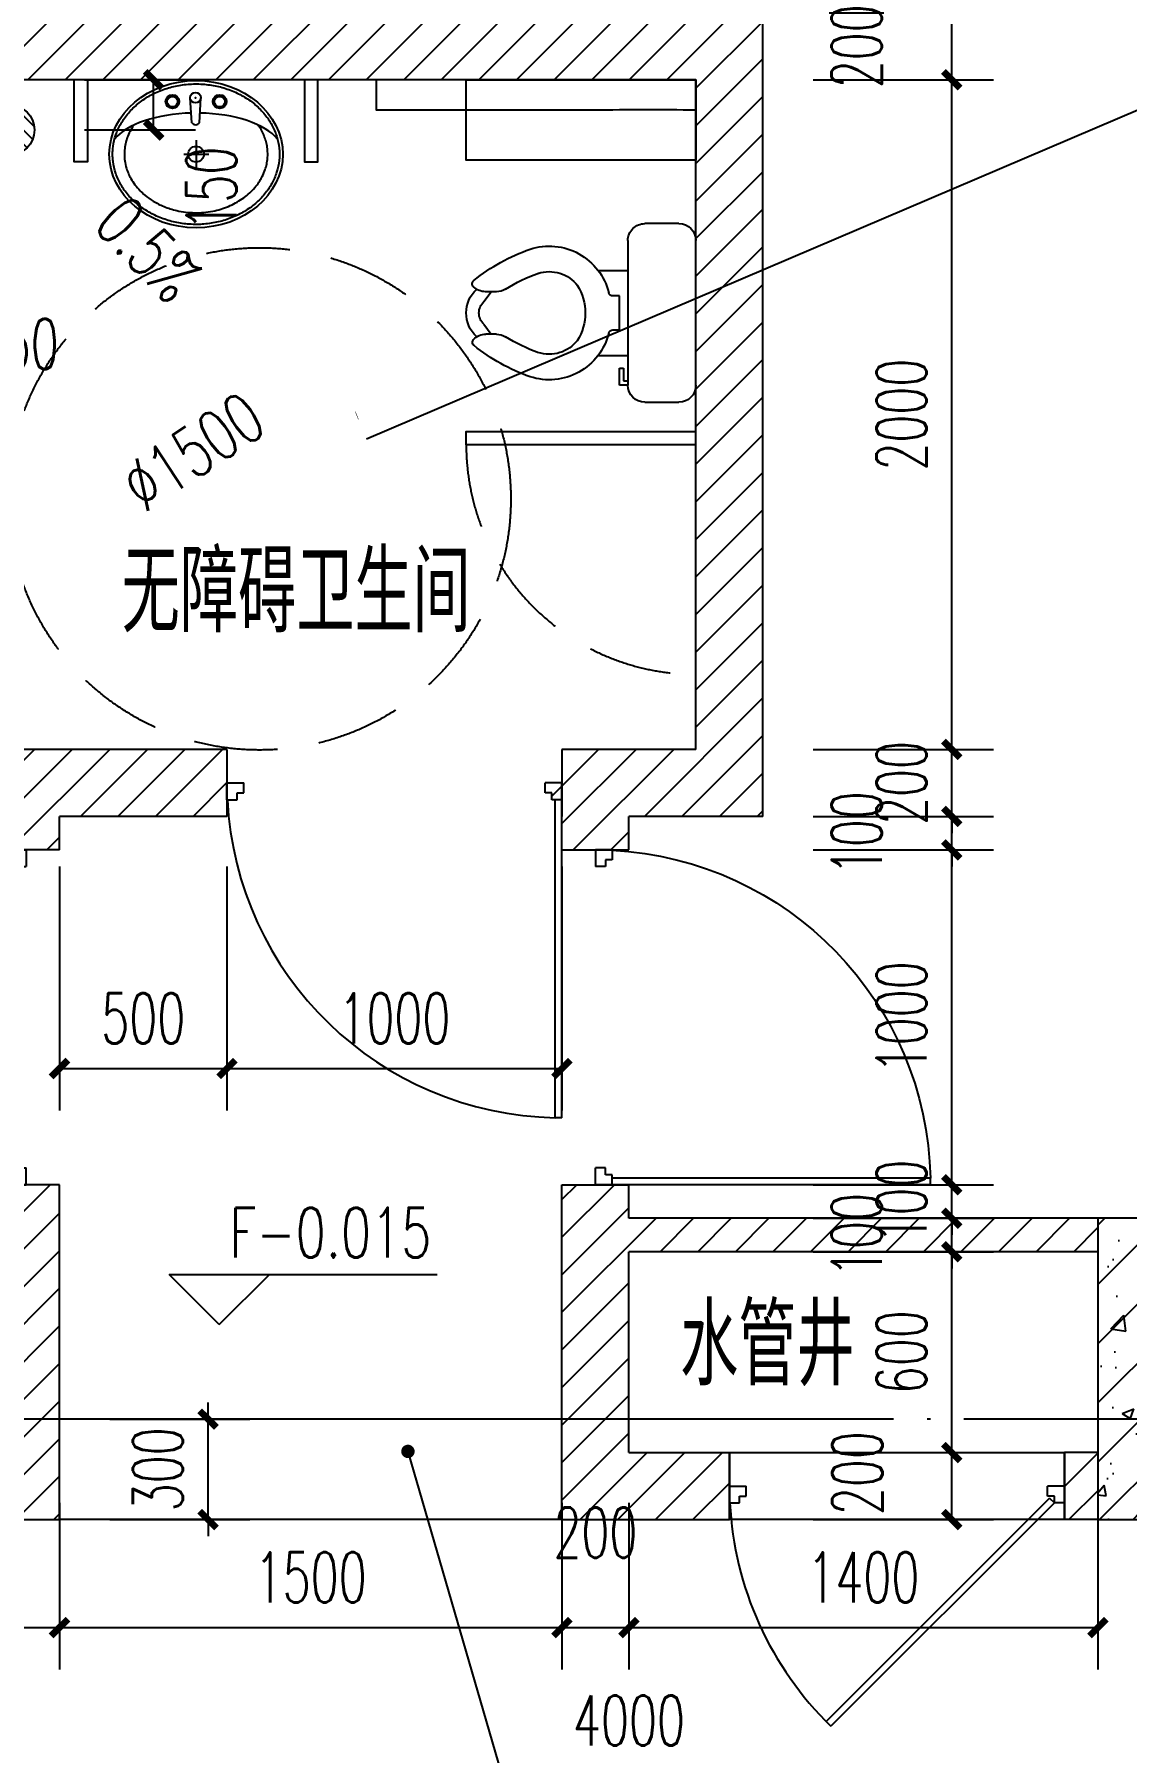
# Model space of a CAD drawing. Extents: x 307762 to 522490, y -326758 to -245675.
# Drawn here: x 387072 to 390333, y -320202 to -315070 of the extents above; entities that cross this region are included whole.
import ezdxf

# ---------------------------------------------------------------- set-up
doc = ezdxf.new("R2010")
doc.units = 0
doc.header["$LTSCALE"] = 1000
doc.header["$MEASUREMENT"] = 0
doc.linetypes.add('DOTE', pattern=[2.42, 2, -0.2, 0.02, -0.2])
doc.linetypes.add('HIDDEN', pattern=[0.375, 0.25, -0.125])
doc.layers.get('0').update_dxf_attribs({"linetype": 'CONTINUOUS'})
doc.layers.get('Defpoints').update_dxf_attribs({"color": 6, "linetype": 'CONTINUOUS'})
for name, color, linetype in [('A-Lvtry', 214, 'CONTINUOUS'), ('A-卫生间', 173, 'CONTINUOUS'), ('A-墙线', 2, 'CONTINUOUS'), ('A-洁具', 204, 'CONTINUOUS'), ('A-门', 167, 'CONTINUOUS'), ('AXIS', 3, 'CONTINUOUS'), ('COLUMN', 2, 'CONTINUOUS'), ('DIM_ELEV', 3, 'CONTINUOUS'), ('DIM_IDEN', 3, 'CONTINUOUS'), ('DIM_SYMB', 3, 'CONTINUOUS'), ('DOTE', 1, 'DOTE'), ('PUB_DIM', 3, 'CONTINUOUS'), ('PUB_HATCH', 250, 'CONTINUOUS'), ('PUB_TEXT', 7, 'CONTINUOUS')]:
    doc.layers.add(name, color=color, linetype=linetype)
doc.styles.add('_TCH_DIM', font='SIMPLEX', dxfattribs={"bigfont": 'GBCBIG'})
doc.styles.add('ATT', font='txt')
doc.styles.add('DIM_FONT', font='SIMPLEX.shx', dxfattribs={"width": 0.65})
doc.dimstyles.new('DIMN50', dxfattribs={"dimscale": 0.5, "dimtxt": 300, "dimasz": 100, "dimexe": 250, "dimexo": 300, "dimgap": 150, "dimtad": 1, "dimdec": 0, "dimzin": 0, "dimdsep": 46, "dimtxsty": 'DIM_FONT', "dimblk": 'ARCHTICK', "dimcen": 0.09, "dimclrt": 7, "dimazin": 2, "dimtfac": 1, "dimtdec": 0, "dimtix": 1, "dimtmove": 2, "dimatfit": 3, "dimfxl": 0, "dimtolj": 1, "dimtzin": 0, "dimarcsym": 0})

# ---------------------------------------------------------------- blocks, each defined once
blk = doc.blocks.new('m1000')
at = {"layer": 'A-墙线'}
for p, q in [((0, 0), (0, 200)), ((1000, 0), (1000, 200))]:
    blk.add_line(p, q, dxfattribs=at)
at = {"layer": 'A-门'}
for p, q in [((0, 1100), (0, 100)), ((0, 1100), (20, 1100)), ((20, 1100), (20, 150)), ((0, 150), (30, 150)), ((30, 150), (30, 130)), ((30, 130), (50, 130)), ((50, 130), (50, 100)), ((950, 130), (950, 100)), ((970, 130), (950, 130)), ((970, 150), (970, 130)), ((1000, 150), (970, 150)), ((1000, 150), (1000, 100)), ((0, 100), (50, 100)), ((1000, 100), (950, 100))]:
    blk.add_line(p, q, dxfattribs=at)
blk.add_arc((0, 100), 1000, 2.866, 88.854, dxfattribs=at)
blk = doc.blocks.new('15PTOI06')
at = {"color": 0, "linetype": 'ByBlock'}
for p, q in [((2, 10.5), (6, 10.5)), ((0, -8.5), (0, 8.5)), ((8, 8.5), (8, -8.5)), ((11.5, 5), (8, 5)), ((23.431562, 2.5), (24.727861, 2.5)), ((24.931034, 1.327586), (24.062054, 2.5)), ((9, 2), (9.765178, 2)), ((9, -2), (9, 2)), ((9.765178, -2), (9, -2)), ((24.931034, -1.327586), (24.062054, -2.5)), ((23.431562, -2.5), (24.690476, -2.5)), ((11.5, -5), (8, -5)), ((8.5, -8), (8, -8)), ((9, -6.5), (8.5, -6.5)), ((8.5, -6.5), (8.5, -8)), ((9, -8.5), (9, -6.5)), ((8, -8.5), (9, -8.5)), ((6, -10.5), (2, -10.5))]:
    blk.add_line(p, q, dxfattribs=at)
for centre, radius, start, end in [((2, 8.5), 2, 90, 180), ((6, 8.5), 2, 0, 90), ((17.25, 0.65), 7.210062, 71.816347, 166.116636), ((12, -13.75), 22.534695, 51.265418, 70.559965), ((17.25, 0.65), 4.210062, 71.816347, 142.891702), ((12, -13.75), 19.534695, 57.937508, 70.559965), ((9.765178, 2.5), 0.5, 270, 346.116636), ((19.118098, 0), 6.118098, 147.797266, 212.202734), ((23.431562, 4.5), 2, 237.937508, 270), ((24.727861, 4.5), 2, 270, 314.939898), ((23.166667, 0), 3.833333, 313.602819, 46.397181), ((25.787408, 3.438228), 0.5, 314.939898, 51.265418), ((23.666667, 0), 1.833333, 313.602819, 46.397181), ((9.765178, -2.5), 0.5, 13.883364, 90), ((17.25, -0.65), 7.210062, 193.883364, 288.183653), ((17.25, -0.65), 4.210062, 217.108298, 288.183653), ((12, 13.75), 19.534695, 289.440035, 302.062492), ((12, 13.75), 22.534695, 289.440035, 308.665009), ((23.431562, -4.5), 2, 90, 122.062492), ((24.690476, -4.5), 2, 44.162471, 90), ((25.766527, -3.454957), 0.5, 308.665009, 44.162471), ((2, -8.5), 2, 180, 270), ((6, -8.5), 2, 270, 0)]:
    blk.add_arc(centre, radius, start, end, dxfattribs=at)
at = {"color": 0, "linetype": 'ByBlock', "style": 'ATT'}
for tag, p, flags in [('ITEM', (0, -19.5), 3), ('ROOM_NUMBER', (0, -28.5), 1)]:
    blk.add_attdef(tag, p, '', height=6, dxfattribs=dict(at, flags=flags))
blk = doc.blocks.new('$lvtry$00000173')
for p, q in [((-12.3, -126, 0), (-17.3, -51.1, 0)), ((10.3, -126, 0), (14.3, -51.1, 0)), ((0, -178.1, 0), (0, -261.5, 0)), ((-36.7, -219.8, 0), (38.4, -219.8, 0))]:
    blk.add_line(p, q)
for centre, radius in [((-70.6, -62.7, 0), 20.6), ((-70.6, -62.7, 0), 15.6), ((-1.5, -51.1, 0), 15.8), ((70.6, -62.7, 0), 20.6), ((70.6, -62.7, 0), 15.6), ((0, -219.8, 0), 23.4)]:
    blk.add_circle(centre, radius)
blk.add_arc((-1, -117.9, 0), 13.9, 215.486, 324.514)
blk.add_ellipse((0, -219.8, 0), major_axis=(-259, 0), ratio=0.848663)
for start_param, end_param in [(4.764585, 5.931457), (3.493317, 4.671733)]:
    blk.add_ellipse((0, -215.6, 0), major_axis=(-259, 0), ratio=0.459125, start_param=start_param, end_param=end_param)
for points, knots in [([(-249, -219.8, 0), (-249, -227.1, 0), (-248.5, -234.4, 0), (-246.1, -253.6, 0), (-243.4, -265.5, 0), (-235.6, -288.7, 0), (-230.5, -300, 0), (-218.1, -321.7, 0), (-210.7, -332.2, 0), (-194, -351.9, 0), (-184.6, -361.1, 0), (-164, -378.1, 0), (-152.8, -385.9, 0), (-129, -399.6, 0), (-116.4, -405.6, 0), (-90.1, -415.8, 0), (-76.4, -419.8, 0), (-48.4, -426, 0), (-34.1, -428, 0), (-5.2, -429.9, 0), (9.3, -429.8, 0), (38.2, -427.5, 0), (52.5, -425.3, 0), (80.3, -418.7, 0), (93.9, -414.5, 0), (120.1, -404, 0), (132.6, -397.8, 0), (156.1, -383.7, 0), (167.1, -375.8, 0), (187.3, -358.5, 0), (196.5, -349.1, 0), (212.9, -329.2, 0), (220, -318.7, 0), (232.1, -296.8, 0), (236.9, -285.4, 0), (244.3, -262.1, 0), (246.8, -250.2, 0), (249.3, -226.3, 0), (249.3, -214.2, 0), (246.9, -190.2, 0), (244.5, -178.3, 0), (237.3, -155, 0), (232.4, -143.7, 0), (220.5, -121.7, 0), (213.4, -111.1, 0), (197.2, -91.2, 0), (188, -81.8, 0), (167.9, -64.4, 0), (156.9, -56.5, 0), (133.4, -42.3, 0), (121, -36, 0), (94.9, -25.5, 0), (81.3, -21.1, 0), (53.5, -14.5, 0), (39.2, -12.3, 0), (10.4, -9.8, 0), (-4.1, -9.7, 0), (-33, -11.5, 0), (-47.3, -13.5, 0), (-75.4, -19.5, 0), (-89.1, -23.5, 0), (-115.5, -33.5, 0), (-128.1, -39.5, 0), (-152, -53.2, 0), (-163.2, -60.9, 0), (-183.9, -77.9, 0), (-193.3, -87.1, 0), (-210.2, -106.7, 0), (-217.6, -117.1, 0), (-230.1, -138.8, 0), (-235.3, -150.1, 0), (-243.2, -173.2, 0), (-246, -185.1, 0), (-248.5, -204.6, 0), (-249, -212.2, 0), (-249, -219.8, 0)], [0, 0, 0, 0, 0.105369, 0.105369, 0.278747, 0.278747, 0.452125, 0.452125, 0.625504, 0.625504, 0.798882, 0.798882, 0.97226, 0.97226, 1.145639, 1.145639, 1.319017, 1.319017, 1.492395, 1.492395, 1.665774, 1.665774, 1.839152, 1.839152, 2.01253, 2.01253, 2.185909, 2.185909, 2.359287, 2.359287, 2.532665, 2.532665, 2.706044, 2.706044, 2.879422, 2.879422, 3.0528, 3.0528, 3.226179, 3.226179, 3.399557, 3.399557, 3.572935, 3.572935, 3.746313, 3.746313, 3.919692, 3.919692, 4.09307, 4.09307, 4.266448, 4.266448, 4.439827, 4.439827, 4.613205, 4.613205, 4.786583, 4.786583, 4.959962, 4.959962, 5.13334, 5.13334, 5.306718, 5.306718, 5.480097, 5.480097, 5.653475, 5.653475, 5.826853, 5.826853, 6.000232, 6.000232, 6.17361, 6.17361, 6.283185, 6.283185, 6.283185, 6.283185]), ([(-185.1, -132.4, 0), (-186.6, -134.4, 0), (-187.9, -136.4, 0), (-193, -144.3, 0), (-196.4, -150.3, 0), (-202.3, -162.5, 0), (-204.8, -168.8, 0), (-208.9, -181.4, 0), (-210.5, -187.7, 0), (-212.8, -200.3, 0), (-213.5, -206.5, 0), (-213.9, -215.1, 0), (-214, -217.4, 0), (-214, -219.8, 0), (-214, -226.3, 0), (-213.6, -232.8, 0), (-211.6, -247, 0), (-209.9, -254.8, 0), (-205.9, -267.5, 0), (-204, -272.6, 0), (-199.8, -282.5, 0), (-197.3, -287.4, 0), (-191, -298.7, 0), (-186.9, -305, 0), (-177.6, -317.3, 0), (-172.5, -323.2, 0), (-162.5, -333.4, 0), (-157.7, -337.8, 0), (-145, -348.4, 0), (-136.7, -354.4, 0), (-122.8, -362.9, 0), (-117.5, -365.8, 0), (-106.7, -371.3, 0), (-101.1, -373.8, 0), (-89.4, -378.6, 0), (-83.2, -380.9, 0), (-70.6, -384.8, 0), (-64.2, -386.6, 0), (-49, -390.1, 0), (-40.1, -391.6, 0), (-22.2, -393.8, 0), (-13.2, -394.4, 0), (4.9, -394.7, 0), (14, -394.4, 0), (32, -392.8, 0), (40.9, -391.5, 0), (57.8, -388.2, 0), (65.8, -386.2, 0), (81.5, -381.5, 0), (89.1, -378.8, 0), (103.9, -372.6, 0), (111.1, -369.2, 0), (125, -361.7, 0), (131.6, -357.6, 0), (144.3, -348.8, 0), (150.3, -344.1, 0), (161.6, -334.3, 0), (166.9, -329.2, 0), (176.7, -318.4, 0), (181.2, -312.7, 0), (188.8, -302, 0), (191.9, -297, 0), (198.7, -284.9, 0), (202.1, -277.6, 0), (206.9, -264.6, 0), (208.7, -258.9, 0), (211.4, -247.4, 0), (212.4, -241.6, 0), (214, -228, 0), (214.2, -220.1, 0), (213.5, -206.6, 0), (212.9, -201, 0), (210.9, -189.9, 0), (209.6, -184.3, 0), (204.7, -167.8, 0), (200.1, -156.9, 0), (191.4, -141.7, 0), (188.4, -137, 0), (185.1, -132.4, 0)], [5.740897, 5.740897, 5.740897, 5.740897, 5.780874, 5.780874, 5.896829, 5.896829, 6.012784, 6.012784, 6.128739, 6.128739, 6.240697, 6.240697, 6.283185, 6.283185, 6.283185, 6.399826, 6.399826, 6.5409, 6.5409, 6.634, 6.634, 6.7271, 6.7271, 6.852188, 6.852188, 6.977276, 6.977276, 7.077377, 7.077377, 7.229977, 7.229977, 7.317389, 7.317389, 7.404801, 7.404801, 7.497094, 7.497094, 7.589386, 7.589386, 7.712334, 7.712334, 7.835281, 7.835281, 7.958228, 7.958228, 8.081175, 8.081175, 8.194983, 8.194983, 8.30879, 8.30879, 8.422598, 8.422598, 8.537599, 8.537599, 8.6526, 8.6526, 8.767602, 8.767602, 8.884432, 8.884432, 8.982435, 8.982435, 9.119467, 9.119467, 9.224191, 9.224191, 9.328914, 9.328914, 9.470087, 9.470087, 9.571187, 9.571187, 9.672288, 9.672288, 9.874489, 9.874489, 9.967059, 9.967059, 9.967059, 9.967059])]:
    blk.add_open_spline(points, degree=3, knots=knots)
blk.add_point((-1.5, -51.1, 0))
blk = doc.blocks.new('bfm01')
at = {"layer": 'A-墙线'}
for p, q in [((-200, 0), (0, 0)), ((-200, -1000), (0, -1000))]:
    blk.add_line(p, q, dxfattribs=at)
at = {"layer": 'A-门'}
for p, q in [((-200, -1000), (-200, 0)), ((-100, 0), (-100, -50)), ((-70, -50), (-100, -50)), ((-50, -30), (-70, -30)), ((-70, -30), (-70, -50)), ((-64.1, -44.1), (-50, -30)), ((-64.1, -44.1), (602.9, -711.2)), ((-50, 0), (-50, -30)), ((-50, -30), (617, -697)), ((0, 0), (0, -1000)), ((-70, -950), (-100, -950)), ((-100, -1000), (-100, -950)), ((-70, -970), (-70, -950)), ((-50, -970), (-70, -970)), ((-50, -1000), (-50, -970)), ((-50, -1000), (-100, -1000))]:
    blk.add_line(p, q, dxfattribs=at)
blk.add_arc((-100, 0), 1000, 272.866, 315.8103, dxfattribs=at)
blk = doc.blocks.new('_ArchTick')
at = {"color": 0, "linetype": 'ByBlock', "const_width": 0.4}
blk.add_lwpolyline([(-0.5, -0.5), (0.5, 0.5)], dxfattribs=at)
blk = doc.blocks.new('*D52')
at = {"layer": 'Defpoints', "color": 0}
for p in [(387647.5, -317405.9), (388647.5, -317405.9), (388647.5, -318158.9)]:
    blk.add_point(p, dxfattribs=at)
at = {"layer": 'PUB_DIM', "color": 0, "lineweight": -2}
for p, q in [((387647.5, -317555.9), (387647.5, -318283.9)), ((388647.5, -317555.9), (388647.5, -318283.9)), ((387647.5, -318158.9), (388647.5, -318158.9))]:
    blk.add_line(p, q, dxfattribs=at)
at = {"layer": 'PUB_DIM', "color": 0, "lineweight": -2, "xscale": 50, "yscale": 50, "zscale": 50, "rotation": 180}
blk.add_blockref('_ArchTick', (387647.5, -318158.9), dxfattribs=at)
at = {"layer": 'PUB_DIM', "color": 0, "lineweight": -2, "xscale": 50, "yscale": 50, "zscale": 50}
blk.add_blockref('_ArchTick', (388647.5, -318158.9), dxfattribs=at)
at = {"layer": 'PUB_DIM', "color": 7, "insert": (388147.5, -318008.9), "char_height": 150, "attachment_point": 5, "style": 'DIM_FONT'}
blk.add_mtext('\\A1;1000', dxfattribs=at)
blk = doc.blocks.new('*D53')
at = {"layer": 'Defpoints', "color": 0}
for p in [(387147.5, -317405.9), (387647.5, -317405.9), (387647.5, -318158.9)]:
    blk.add_point(p, dxfattribs=at)
at = {"layer": 'PUB_DIM', "color": 0, "lineweight": -2}
for p, q in [((387147.5, -317555.9), (387147.5, -318283.9)), ((387647.5, -317555.9), (387647.5, -318283.9)), ((387147.5, -318158.9), (387647.5, -318158.9))]:
    blk.add_line(p, q, dxfattribs=at)
at = {"layer": 'PUB_DIM', "color": 0, "lineweight": -2, "xscale": 50, "yscale": 50, "zscale": 50, "rotation": 180}
blk.add_blockref('_ArchTick', (387147.5, -318158.9), dxfattribs=at)
at = {"layer": 'PUB_DIM', "color": 0, "lineweight": -2, "xscale": 50, "yscale": 50, "zscale": 50}
blk.add_blockref('_ArchTick', (387647.5, -318158.9), dxfattribs=at)
at = {"layer": 'PUB_DIM', "color": 7, "insert": (387397.5, -318008.9), "char_height": 150, "attachment_point": 5, "style": 'DIM_FONT'}
blk.add_mtext('\\A1;500', dxfattribs=at)
blk = doc.blocks.new('*D57')
at = {"layer": 'Defpoints', "color": 0}
for p in [(386947.5, -319305.9), (387147.5, -319305.9), (387147.5, -319828.4)]:
    blk.add_point(p, dxfattribs=at)
at = {"layer": 'PUB_DIM', "color": 0, "lineweight": -2}
for p, q in [((386947.5, -319455.9), (386947.5, -319953.4)), ((387147.5, -319455.9), (387147.5, -319953.4)), ((386947.5, -319828.4), (387147.5, -319828.4))]:
    blk.add_line(p, q, dxfattribs=at)
at = {"layer": 'PUB_DIM', "color": 0, "lineweight": -2, "xscale": 50, "yscale": 50, "zscale": 50, "rotation": 180}
blk.add_blockref('_ArchTick', (386947.5, -319828.4), dxfattribs=at)
at = {"layer": 'PUB_DIM', "color": 0, "lineweight": -2, "xscale": 50, "yscale": 50, "zscale": 50}
blk.add_blockref('_ArchTick', (387147.5, -319828.4), dxfattribs=at)
at = {"layer": 'PUB_DIM', "color": 7, "insert": (386762.5, -319655.9), "char_height": 150, "attachment_point": 5, "style": 'DIM_FONT'}
blk.add_mtext('\\A1;200', dxfattribs=at)
blk = doc.blocks.new('*D58')
at = {"layer": 'Defpoints', "color": 0}
for p in [(387147.5, -319305.9), (388647.5, -319305.9), (388647.5, -319828.4)]:
    blk.add_point(p, dxfattribs=at)
at = {"layer": 'PUB_DIM', "color": 0, "lineweight": -2}
for p, q in [((387147.5, -319455.9), (387147.5, -319953.4)), ((388647.5, -319455.9), (388647.5, -319953.4)), ((387147.5, -319828.4), (388647.5, -319828.4))]:
    blk.add_line(p, q, dxfattribs=at)
at = {"layer": 'PUB_DIM', "color": 0, "lineweight": -2, "xscale": 50, "yscale": 50, "zscale": 50, "rotation": 180}
blk.add_blockref('_ArchTick', (387147.5, -319828.4), dxfattribs=at)
at = {"layer": 'PUB_DIM', "color": 0, "lineweight": -2, "xscale": 50, "yscale": 50, "zscale": 50}
blk.add_blockref('_ArchTick', (388647.5, -319828.4), dxfattribs=at)
at = {"layer": 'PUB_DIM', "color": 7, "insert": (387897.5, -319678.4), "char_height": 150, "attachment_point": 5, "style": 'DIM_FONT'}
blk.add_mtext('\\A1;1500', dxfattribs=at)
blk = doc.blocks.new('*D59')
at = {"layer": 'Defpoints', "color": 0}
for p in [(388647.5, -319305.9), (388847.5, -319305.9), (388847.5, -319828.4)]:
    blk.add_point(p, dxfattribs=at)
at = {"layer": 'PUB_DIM', "color": 0, "lineweight": -2}
for p, q in [((388647.5, -319455.9), (388647.5, -319953.4)), ((388847.5, -319455.9), (388847.5, -319953.4)), ((388647.5, -319828.4), (388847.5, -319828.4))]:
    blk.add_line(p, q, dxfattribs=at)
at = {"layer": 'PUB_DIM', "color": 0, "lineweight": -2, "xscale": 50, "yscale": 50, "zscale": 50, "rotation": 180}
blk.add_blockref('_ArchTick', (388647.5, -319828.4), dxfattribs=at)
at = {"layer": 'PUB_DIM', "color": 0, "lineweight": -2, "xscale": 50, "yscale": 50, "zscale": 50}
blk.add_blockref('_ArchTick', (388847.5, -319828.4), dxfattribs=at)
at = {"layer": 'PUB_DIM', "color": 7, "insert": (388747.5, -319544.7), "char_height": 150, "attachment_point": 5, "style": 'DIM_FONT'}
blk.add_mtext('\\A1;200', dxfattribs=at)
blk = doc.blocks.new('*D60')
at = {"layer": 'Defpoints', "color": 0}
for p in [(388847.5, -319305.9), (390247.5, -319305.9), (390247.5, -319828.4)]:
    blk.add_point(p, dxfattribs=at)
at = {"layer": 'PUB_DIM', "color": 0, "lineweight": -2}
for p, q in [((388847.5, -319455.9), (388847.5, -319953.4)), ((390247.5, -319455.9), (390247.5, -319953.4)), ((388847.5, -319828.4), (390247.5, -319828.4))]:
    blk.add_line(p, q, dxfattribs=at)
at = {"layer": 'PUB_DIM', "color": 0, "lineweight": -2, "xscale": 50, "yscale": 50, "zscale": 50, "rotation": 180}
blk.add_blockref('_ArchTick', (388847.5, -319828.4), dxfattribs=at)
at = {"layer": 'PUB_DIM', "color": 0, "lineweight": -2, "xscale": 50, "yscale": 50, "zscale": 50}
blk.add_blockref('_ArchTick', (390247.5, -319828.4), dxfattribs=at)
at = {"layer": 'PUB_DIM', "color": 7, "insert": (389547.5, -319678.4), "char_height": 150, "attachment_point": 5, "style": 'DIM_FONT'}
blk.add_mtext('\\A1;1400', dxfattribs=at)
blk = doc.blocks.new('*D62')
at = {"layer": 'Defpoints', "color": 0}
for p in [(386847.5, -315355.9), (386997.5, -315355.9), (386997.5, -315757.4)]:
    blk.add_point(p, dxfattribs=at)
at = {"layer": 'PUB_DIM', "color": 0, "lineweight": -2}
for p, q in [((386847.5, -315505.9), (386847.5, -315882.4)), ((386997.5, -315505.9), (386997.5, -315882.4)), ((386847.5, -315757.4), (386997.5, -315757.4))]:
    blk.add_line(p, q, dxfattribs=at)
at = {"layer": 'PUB_DIM', "color": 0, "lineweight": -2, "xscale": 50, "yscale": 50, "zscale": 50, "rotation": 180}
blk.add_blockref('_ArchTick', (386847.5, -315757.4), dxfattribs=at)
at = {"layer": 'PUB_DIM', "color": 0, "lineweight": -2, "xscale": 50, "yscale": 50, "zscale": 50}
blk.add_blockref('_ArchTick', (386997.5, -315757.4), dxfattribs=at)
at = {"layer": 'PUB_DIM', "color": 7, "insert": (387019.9, -315995.1), "char_height": 150, "attachment_point": 5, "style": 'DIM_FONT'}
blk.add_mtext('\\A1;150', dxfattribs=at)
blk = doc.blocks.new('*D63')
at = {"layer": 'Defpoints', "color": 0}
for p in [(387072.5, -315205.9), (387428.5, -315205.9), (387072.5, -315355.9)]:
    blk.add_point(p, dxfattribs=at)
at = {"layer": 'PUB_DIM', "color": 0, "lineweight": -2}
for p, q in [((387222.5, -315205.9), (387553.5, -315205.9)), ((387428.5, -315355.9), (387428.5, -315205.9)), ((387222.5, -315355.9), (387553.5, -315355.9))]:
    blk.add_line(p, q, dxfattribs=at)
at = {"layer": 'PUB_DIM', "color": 0, "lineweight": -2, "xscale": 50, "yscale": 50, "zscale": 50}
for p, rotation in [((387428.5, -315205.9), 90), ((387428.5, -315355.9), 270)]:
    blk.add_blockref('_ArchTick', p, dxfattribs=dict(at, rotation=rotation))
at = {"layer": 'PUB_DIM', "color": 7, "insert": (387601, -315530.9), "char_height": 150, "attachment_point": 5, "rotation": 90, "style": 'DIM_FONT'}
blk.add_mtext('\\A1;150', dxfattribs=at)
blk = doc.blocks.new('*D64')
at = {"layer": 'Defpoints', "color": 0}
for p in [(387147.5, -319205.9), (387591, -319205.9), (387147.5, -319505.9)]:
    blk.add_point(p, dxfattribs=at)
at = {"layer": 'PUB_DIM', "color": 0, "lineweight": -2}
for p, q in [((387591, -319205.9), (387591, -319155.9)), ((387297.5, -319205.9), (387716, -319205.9)), ((387591, -319505.9), (387591, -319205.9)), ((387297.5, -319505.9), (387716, -319505.9)), ((387591, -319505.9), (387591, -319555.9))]:
    blk.add_line(p, q, dxfattribs=at)
at = {"layer": 'PUB_DIM', "color": 0, "lineweight": -2, "xscale": 50, "yscale": 50, "zscale": 50}
for p, rotation in [((387591, -319205.9), 270), ((387591, -319505.9), 90)]:
    blk.add_blockref('_ArchTick', p, dxfattribs=dict(at, rotation=rotation))
at = {"layer": 'PUB_DIM', "color": 7, "insert": (387441, -319355.9), "char_height": 150, "attachment_point": 5, "rotation": 90, "style": 'DIM_FONT'}
blk.add_mtext('\\A1;300', dxfattribs=at)
blk = doc.blocks.new('*D78')
at = {"layer": 'Defpoints', "color": 0}
for p in [(389247.5, -319305.9), (389811.1, -319305.9), (389247.5, -319505.9)]:
    blk.add_point(p, dxfattribs=at)
at = {"layer": 'PUB_DIM', "color": 0, "lineweight": -2}
for p, q in [((389397.5, -319305.9), (389936.1, -319305.9)), ((389811.1, -319505.9), (389811.1, -319305.9)), ((389397.5, -319505.9), (389936.1, -319505.9))]:
    blk.add_line(p, q, dxfattribs=at)
at = {"layer": 'PUB_DIM', "color": 0, "lineweight": -2, "xscale": 50, "yscale": 50, "zscale": 50}
for p, rotation in [((389811.1, -319305.9), 90), ((389811.1, -319505.9), 270)]:
    blk.add_blockref('_ArchTick', p, dxfattribs=dict(at, rotation=rotation))
at = {"layer": 'PUB_DIM', "color": 7, "insert": (389529.5, -319367.3), "char_height": 150, "attachment_point": 5, "rotation": 90, "style": 'DIM_FONT'}
blk.add_mtext('\\A1;200', dxfattribs=at)
blk = doc.blocks.new('*D79')
at = {"layer": 'Defpoints', "color": 0}
for p in [(389247.5, -318705.9), (389811.1, -318705.9), (389247.5, -319305.9)]:
    blk.add_point(p, dxfattribs=at)
at = {"layer": 'PUB_DIM', "color": 0, "lineweight": -2}
for p, q in [((389397.5, -318705.9), (389936.1, -318705.9)), ((389811.1, -319305.9), (389811.1, -318705.9)), ((389397.5, -319305.9), (389936.1, -319305.9))]:
    blk.add_line(p, q, dxfattribs=at)
at = {"layer": 'PUB_DIM', "color": 0, "lineweight": -2, "xscale": 50, "yscale": 50, "zscale": 50}
for p, rotation in [((389811.1, -318705.9), 90), ((389811.1, -319305.9), 270)]:
    blk.add_blockref('_ArchTick', p, dxfattribs=dict(at, rotation=rotation))
at = {"layer": 'PUB_DIM', "color": 7, "insert": (389661.1, -319005.9), "char_height": 150, "attachment_point": 5, "rotation": 90, "style": 'DIM_FONT'}
blk.add_mtext('\\A1;600', dxfattribs=at)
blk = doc.blocks.new('*D80')
at = {"layer": 'Defpoints', "color": 0}
for p in [(389247.5, -318605.9), (389811.1, -318605.9), (389247.5, -318705.9)]:
    blk.add_point(p, dxfattribs=at)
at = {"layer": 'PUB_DIM', "color": 0, "lineweight": -2}
for p, q in [((389811.1, -318605.9), (389811.1, -318555.9)), ((389397.5, -318605.9), (389936.1, -318605.9)), ((389811.1, -318705.9), (389811.1, -318605.9)), ((389397.5, -318705.9), (389936.1, -318705.9)), ((389811.1, -318705.9), (389811.1, -318755.9))]:
    blk.add_line(p, q, dxfattribs=at)
at = {"layer": 'PUB_DIM', "color": 0, "lineweight": -2, "xscale": 50, "yscale": 50, "zscale": 50}
for p, rotation in [((389811.1, -318605.9), 270), ((389811.1, -318705.9), 90)]:
    blk.add_blockref('_ArchTick', p, dxfattribs=dict(at, rotation=rotation))
at = {"layer": 'PUB_DIM', "color": 7, "insert": (389527.4, -318655.9), "char_height": 150, "attachment_point": 5, "rotation": 90, "style": 'DIM_FONT'}
blk.add_mtext('\\A1;100', dxfattribs=at)
blk = doc.blocks.new('*D81')
at = {"layer": 'Defpoints', "color": 0}
for p in [(389247.5, -318505.9), (389811.1, -318505.9), (389247.5, -318605.9)]:
    blk.add_point(p, dxfattribs=at)
at = {"layer": 'PUB_DIM', "color": 0, "lineweight": -2}
for p, q in [((389811.1, -318505.9), (389811.1, -318455.9)), ((389397.5, -318505.9), (389936.1, -318505.9)), ((389811.1, -318605.9), (389811.1, -318505.9)), ((389397.5, -318605.9), (389936.1, -318605.9)), ((389811.1, -318605.9), (389811.1, -318655.9))]:
    blk.add_line(p, q, dxfattribs=at)
at = {"layer": 'PUB_DIM', "color": 0, "lineweight": -2, "xscale": 50, "yscale": 50, "zscale": 50}
for p, rotation in [((389811.1, -318505.9), 270), ((389811.1, -318605.9), 90)]:
    blk.add_blockref('_ArchTick', p, dxfattribs=dict(at, rotation=rotation))
at = {"layer": 'PUB_DIM', "color": 7, "insert": (389661.1, -318555.9), "char_height": 150, "attachment_point": 5, "rotation": 90, "style": 'DIM_FONT'}
blk.add_mtext('\\A1;100', dxfattribs=at)
blk = doc.blocks.new('*D82')
at = {"layer": 'Defpoints', "color": 0}
for p in [(389247.5, -317505.9), (389811.1, -317505.9), (389247.5, -318505.9)]:
    blk.add_point(p, dxfattribs=at)
at = {"layer": 'PUB_DIM', "color": 0, "lineweight": -2}
for p, q in [((389397.5, -317505.9), (389936.1, -317505.9)), ((389811.1, -318505.9), (389811.1, -317505.9)), ((389397.5, -318505.9), (389936.1, -318505.9))]:
    blk.add_line(p, q, dxfattribs=at)
at = {"layer": 'PUB_DIM', "color": 0, "lineweight": -2, "xscale": 50, "yscale": 50, "zscale": 50}
for p, rotation in [((389811.1, -317505.9), 90), ((389811.1, -318505.9), 270)]:
    blk.add_blockref('_ArchTick', p, dxfattribs=dict(at, rotation=rotation))
at = {"layer": 'PUB_DIM', "color": 7, "insert": (389661.1, -318005.9), "char_height": 150, "attachment_point": 5, "rotation": 90, "style": 'DIM_FONT'}
blk.add_mtext('\\A1;1000', dxfattribs=at)
blk = doc.blocks.new('*D83')
at = {"layer": 'Defpoints', "color": 0}
for p in [(389247.5, -317405.9), (389811.1, -317405.9), (389247.5, -317505.9)]:
    blk.add_point(p, dxfattribs=at)
at = {"layer": 'PUB_DIM', "color": 0, "lineweight": -2}
for p, q in [((389811.1, -317405.9), (389811.1, -317355.9)), ((389397.5, -317405.9), (389936.1, -317405.9)), ((389811.1, -317505.9), (389811.1, -317405.9)), ((389397.5, -317505.9), (389936.1, -317505.9)), ((389811.1, -317505.9), (389811.1, -317555.9))]:
    blk.add_line(p, q, dxfattribs=at)
at = {"layer": 'PUB_DIM', "color": 0, "lineweight": -2, "xscale": 50, "yscale": 50, "zscale": 50}
for p, rotation in [((389811.1, -317405.9), 270), ((389811.1, -317505.9), 90)]:
    blk.add_blockref('_ArchTick', p, dxfattribs=dict(at, rotation=rotation))
at = {"layer": 'PUB_DIM', "color": 7, "insert": (389527.4, -317455.9), "char_height": 150, "attachment_point": 5, "rotation": 90, "style": 'DIM_FONT'}
blk.add_mtext('\\A1;100', dxfattribs=at)
blk = doc.blocks.new('*D84')
at = {"layer": 'Defpoints', "color": 0}
for p in [(389247.5, -317205.9), (389811.1, -317205.9), (389247.5, -317405.9)]:
    blk.add_point(p, dxfattribs=at)
at = {"layer": 'PUB_DIM', "color": 0, "lineweight": -2}
for p, q in [((389811.1, -317205.9), (389811.1, -317155.9)), ((389397.5, -317205.9), (389936.1, -317205.9)), ((389811.1, -317405.9), (389811.1, -317205.9)), ((389397.5, -317405.9), (389936.1, -317405.9)), ((389811.1, -317405.9), (389811.1, -317455.9))]:
    blk.add_line(p, q, dxfattribs=at)
at = {"layer": 'PUB_DIM', "color": 0, "lineweight": -2, "xscale": 50, "yscale": 50, "zscale": 50}
for p, rotation in [((389811.1, -317205.9), 270), ((389811.1, -317405.9), 90)]:
    blk.add_blockref('_ArchTick', p, dxfattribs=dict(at, rotation=rotation))
at = {"layer": 'PUB_DIM', "color": 7, "insert": (389661.1, -317305.9), "char_height": 150, "attachment_point": 5, "rotation": 90, "style": 'DIM_FONT'}
blk.add_mtext('\\A1;200', dxfattribs=at)
blk = doc.blocks.new('*D85')
at = {"layer": 'Defpoints', "color": 0}
for p in [(389247.5, -315205.9), (389811.1, -315205.9), (389247.5, -317205.9)]:
    blk.add_point(p, dxfattribs=at)
at = {"layer": 'PUB_DIM', "color": 0, "lineweight": -2}
for p, q in [((389397.5, -315205.9), (389936.1, -315205.9)), ((389811.1, -317205.9), (389811.1, -315205.9)), ((389397.5, -317205.9), (389936.1, -317205.9))]:
    blk.add_line(p, q, dxfattribs=at)
at = {"layer": 'PUB_DIM', "color": 0, "lineweight": -2, "xscale": 50, "yscale": 50, "zscale": 50}
for p, rotation in [((389811.1, -315205.9), 90), ((389811.1, -317205.9), 270)]:
    blk.add_blockref('_ArchTick', p, dxfattribs=dict(at, rotation=rotation))
at = {"layer": 'PUB_DIM', "color": 7, "insert": (389661.1, -316205.9), "char_height": 150, "attachment_point": 5, "rotation": 90, "style": 'DIM_FONT'}
blk.add_mtext('\\A1;2000', dxfattribs=at)
blk = doc.blocks.new('*D86')
at = {"layer": 'Defpoints', "color": 0}
for p in [(389247.5, -315005.9), (389811.1, -315005.9), (389247.5, -315205.9)]:
    blk.add_point(p, dxfattribs=at)
at = {"layer": 'PUB_DIM', "color": 0, "lineweight": -2}
for p, q in [((389397.5, -315005.9), (389936.1, -315005.9)), ((389811.1, -315205.9), (389811.1, -315005.9)), ((389397.5, -315205.9), (389936.1, -315205.9))]:
    blk.add_line(p, q, dxfattribs=at)
at = {"layer": 'PUB_DIM', "color": 0, "lineweight": -2, "xscale": 50, "yscale": 50, "zscale": 50}
for p, rotation in [((389811.1, -315005.9), 90), ((389811.1, -315205.9), 270)]:
    blk.add_blockref('_ArchTick', p, dxfattribs=dict(at, rotation=rotation))
at = {"layer": 'PUB_DIM', "color": 7, "insert": (389527.4, -315105.9), "char_height": 150, "attachment_point": 5, "rotation": 90, "style": 'DIM_FONT'}
blk.add_mtext('\\A1;200', dxfattribs=at)
blk = doc.blocks.new('*D211')
at = {"layer": 'AXIS', "color": 0, "lineweight": -2}
for p, q in [((386847.5, -319855.9), (386847.5, -320380.9)), ((390847.5, -319855.9), (390847.5, -320380.9)), ((386847.5, -320255.9), (390847.5, -320255.9))]:
    blk.add_line(p, q, dxfattribs=at)
at = {"layer": 'Defpoints', "color": 0}
for p in [(386847.5, -319705.9), (390847.5, -319705.9), (390847.5, -320255.9)]:
    blk.add_point(p, dxfattribs=at)
at = {"layer": 'AXIS', "color": 0, "lineweight": -2, "xscale": 50, "yscale": 50, "zscale": 50, "rotation": 180}
blk.add_blockref('_ArchTick', (386847.5, -320255.9), dxfattribs=at)
at = {"layer": 'AXIS', "color": 0, "lineweight": -2, "xscale": 50, "yscale": 50, "zscale": 50}
blk.add_blockref('_ArchTick', (390847.5, -320255.9), dxfattribs=at)
at = {"layer": 'AXIS', "color": 7, "insert": (388847.5, -320105.9), "char_height": 150, "attachment_point": 5, "style": 'DIM_FONT'}
blk.add_mtext('\\A1;4000', dxfattribs=at)
blk = doc.blocks.new('*D212')
at = {"layer": 'AXIS', "color": 0, "lineweight": -2}
for p, q in [((384747.5, -319855.9), (384747.5, -320780.9)), ((390847.5, -319855.9), (390847.5, -320780.9)), ((384747.5, -320655.9), (390847.5, -320655.9))]:
    blk.add_line(p, q, dxfattribs=at)
at = {"layer": 'Defpoints', "color": 0}
for p in [(384747.5, -319705.9), (390847.5, -319705.9), (390847.5, -320655.9)]:
    blk.add_point(p, dxfattribs=at)
at = {"layer": 'AXIS', "color": 0, "lineweight": -2, "xscale": 50, "yscale": 50, "zscale": 50, "rotation": 180}
blk.add_blockref('_ArchTick', (384747.5, -320655.9), dxfattribs=at)
at = {"layer": 'AXIS', "color": 0, "lineweight": -2, "xscale": 50, "yscale": 50, "zscale": 50}
blk.add_blockref('_ArchTick', (390847.5, -320655.9), dxfattribs=at)
at = {"layer": 'AXIS', "color": 7, "insert": (387797.5, -320505.9), "char_height": 150, "attachment_point": 5, "style": 'DIM_FONT'}
blk.add_mtext('\\A1;6100', dxfattribs=at)
blk = doc.blocks.new('$lvtry$00000171')
for p, q in [((-74.2, 10.6), (-10.6, 74.2)), ((-69.8, -27.4), (27.4, 69.8)), ((-53, -53), (53, 53)), ((-27.4, -69.8), (69.8, 27.4)), ((10.6, -74.2), (74.2, -10.6))]:
    blk.add_line(p, q)
blk.add_circle((0, 0), 75)
blk.add_point((0, 0))

msp = doc.modelspace()

# ---------------------------------------------------------------- hatches: boundary and pattern name
at = {"layer": 'PUB_HATCH'}
h = msp.add_hatch(dxfattribs=at)
h.set_pattern_fill('ANSI31', color=256, scale=50, style=0)
h.set_pattern_definition([(45, (375924.055, -270656.76), (-56.1266, 56.1266), [])])
h.paths.add_polyline_path([(387647.5, -317205.9), (387347.5, -317205.9), (387347.5, -317405.9), (387647.5, -317405.9)], flags=17)
h.paths.add_polyline_path([(390247.5, -319305.9), (390147.5, -319305.9), (390147.5, -319505.9), (390247.5, -319505.9)])
h.paths.add_polyline_path([(384747.5, -311805.9), (384547.5, -311805.9), (384547.5, -318605.9), (384747.5, -318605.9), (384747.5, -316805.9), (385247.5, -316805.9), (385247.5, -316705.9), (384747.5, -316705.9)])
h.paths.add_polyline_path([(391147.5, -311805.9), (390947.5, -311805.9), (390947.5, -316705.9), (390447.5, -316705.9), (390447.5, -316805.9), (390947.5, -316805.9), (390947.5, -318605.9), (391147.5, -318605.9)])
h.paths.add_polyline_path([(390247.5, -318605.9), (388847.5, -318605.9), (388847.5, -318505.9), (388747.5, -318505.9), (388647.5, -318505.9), (388647.5, -319505.9), (389147.5, -319505.9), (389147.5, -319305.9), (388847.5, -319305.9), (388847.5, -318705.9), (390247.5, -318705.9)])
h.paths.add_polyline_path([(387147.5, -318505.9), (386947.5, -318505.9), (386947.5, -318605.9), (385447.5, -318605.9), (385447.5, -318705.9), (386947.5, -318705.9), (386947.5, -319305.9), (385447.5, -319305.9), (385447.5, -319505.9), (387147.5, -319505.9)])
h.paths.add_polyline_path([(386047.5, -311055.9), (385997.5, -311055.9), (385997.5, -311005.9), (385797.5, -311005.9), (385797.5, -310955.9), (385747.5, -310955.9), (385747.5, -310905.9), (385447.5, -310905.9), (385447.5, -311305.9), (386047.5, -311305.9)])
h.paths.add_polyline_path([(390247.5, -310955.9), (390197.5, -310955.9), (390197.5, -311005.9), (389997.5, -311005.9), (389997.5, -311055.9), (389947.5, -311055.9), (389947.5, -311305.9), (390247.5, -311305.9)])
h.paths.add_polyline_path([(388627.5, -317355.9), (388627.5, -317405.9), (388647.5, -317405.9), (388647.5, -317505.9), (388847.5, -317505.9), (388847.5, -317405.9), (389247.5, -317405.9), (389247.5, -315005.9), (388047.5, -315005.9), (388047.5, -311305.9), (388747.5, -311305.9), (388747.5, -311055.9), (388697.5, -311055.9), (388697.5, -311005.9), (388497.5, -311005.9), (388497.5, -310955.9), (388447.5, -310955.9), (388447.5, -310905.9), (387547.5, -310905.9), (387547.5, -310955.9), (387497.5, -310955.9), (387497.5, -311005.9), (387297.5, -311005.9), (387297.5, -311055.9), (387247.5, -311055.9), (387247.5, -311305.9), (387847.5, -311305.9), (387847.5, -315005.9), (386647.5, -315005.9), (386647.5, -317405.9), (386947.5, -317405.9), (386947.5, -317505.9), (387147.5, -317505.9), (387147.5, -317405.9), (387347.5, -317405.9), (387347.5, -317205.9), (386847.5, -317205.9), (386847.5, -315205.9), (389047.5, -315205.9), (389047.5, -317205.9), (388647.5, -317205.9), (388647.5, -317305.9), (388597.5, -317305.9), (388597.5, -317335.9), (388617.5, -317335.9), (388617.5, -317355.9)])
h = msp.add_hatch(dxfattribs=at)
h.set_pattern_fill('钢筋混凝土', color=256, scale=50, style=0)
h.set_pattern_definition([(45, (0, 0), (-88.388348, 88.388348), []), (50, (0, 0), (358.63009, -31.37607), [37.5, -412.5]), (355, (0, 0), (-69.37567, 376.09607), [30, -330]), (100.4514, (29.9, -2.6), (289.2547, 344.71977), [31.8701, -350.57106]), (46.1842, (0, 100), (533.62052, -82.7595), [56.25, -618.75]), (96.6356, (44.47, 93.1), (467.33135, 487.05894), [47.80514, -525.8565]), (351.1842, (0, 100), (467.331, 487.0593), [45, -495]), (21, (50, 75), (298.45353, -201.30945), [37.5, -412.5]), (326, (50, 75), (121.65767, 362.57502), [30, -330]), (71.4514, (74.87, 58.22), (420.11131, 161.26525), [31.8701, -350.57106]), (37.5, (0, 0), (6.079928, 166.446927), [0, -326, 0, -335, 0, -331.25]), (7.5, (0, 0), (131.53477, 197.205856), [0, -191, 0, -318.5, 0, -126.25]), (327.5, (-111.5, 0), (266.911218, -11.277436), [0, -125, 0, -390, 0, -517.5]), (317.5, (-161.5, 0), (291.59308, 50.05249), [0, -162.5, 0, -259, 0, -367.5])])
h.paths.add_polyline_path([(391147.5, -319505.9), (391147.5, -318605.9), (390247.5, -318605.9), (390247.5, -319505.9)])

# ---------------------------------------------------------------- linework, layer by layer
at = {"layer": 'A-Lvtry'}
for points in [[(387230.9, -315205.9), (387230.9, -315450.6), (387190.9, -315450.6), (387190.9, -315205.9)], [(387879.2, -315205.9), (387879.2, -315450.6), (387919.2, -315450.6), (387919.2, -315205.9)], [(389047.5, -315445.9), (388361.7, -315445.9), (388361.7, -315205.9), (389047.5, -315205.9), (389047.5, -315445.9)], [(389047.5, -316295.9), (388361.7, -316295.9), (388361.7, -316255.9), (389047.5, -316255.9)]]:
    msp.add_lwpolyline(points, dxfattribs=at)
msp.add_lwpolyline([(388092.6, -315205.9), (388092.6, -315295.9), (388742.6, -315295.9, -0.0066), (389047.5, -315295.7, 0.013528)], format="xyb", dxfattribs=at)
at = {"layer": 'A-Lvtry', "linetype": 'HIDDEN'}
msp.add_circle((387744.9, -316457.6), 750, dxfattribs=at)
msp.add_arc((389047.5, -316295.9), 685.8, 179.9998, 270, dxfattribs=at)
at = {"layer": 'A-卫生间'}
for p, q in [((388647.5, -319205.9), (387147.5, -319205.9)), ((388647.5, -319505.9), (387147.5, -319505.9))]:
    msp.add_line(p, q, dxfattribs=at)
at = {"layer": 'A-墙线'}
for p, q in [((389247.5, -317405.9), (389247.5, -315005.9)), ((389047.5, -315205.9), (386847.5, -315205.9)), ((389047.5, -317205.9), (389047.5, -315205.9)), ((387647.5, -317205.9), (386847.5, -317205.9)), ((389047.5, -317205.9), (388647.5, -317205.9)), ((387147.5, -317505.9), (387147.5, -317405.9)), ((387647.5, -317405.9), (387147.5, -317405.9)), ((388647.5, -317505.9), (388647.5, -317405.9)), ((388647.5, -317405.9), (388647.5, -317405.9)), ((388847.5, -317505.9), (388847.5, -317405.9)), ((389247.5, -317405.9), (388847.5, -317405.9)), ((387147.5, -319505.9), (387147.5, -318505.9)), ((388647.5, -319505.9), (388647.5, -318505.9)), ((388847.5, -318605.9), (388847.5, -318505.9)), ((390247.5, -318605.9), (388847.5, -318605.9)), ((388847.5, -319305.9), (388847.5, -318705.9)), ((390247.5, -318705.9), (388847.5, -318705.9)), ((388847.5, -319305.9), (389147.5, -319305.9)), ((389147.5, -319505.9), (389147.5, -319305.9)), ((390247.5, -319305.9), (390147.5, -319305.9)), ((390147.5, -319505.9), (390147.5, -319305.9)), ((385347.5, -319505.9), (387147.5, -319505.9)), ((388647.5, -319505.9), (389147.5, -319505.9)), ((390247.5, -319505.9), (390147.5, -319505.9))]:
    msp.add_line(p, q, dxfattribs=at)
at = {"layer": 'COLUMN'}
for p, q in [((391147.5, -318605.9), (390247.5, -318605.9)), ((390247.5, -318605.9), (390247.5, -319505.9)), ((390247.5, -319505.9), (391147.5, -319505.9))]:
    msp.add_line(p, q, dxfattribs=at)
at = {"layer": 'DIM_ELEV'}
for p, q in [((387624.6, -318923.6), (387474.6, -318773.6)), ((387474.6, -318773.6), (388274.6, -318773.6)), ((387624.6, -318923.6), (387774.6, -318773.6))]:
    msp.add_line(p, q, dxfattribs=at)
at = {"layer": 'DIM_IDEN'}
for p, q in [((388064.1, -316278.1), (392418.9, -314418.9)), ((388187.7, -319302.3), (388671.4, -320967.6))]:
    msp.add_line(p, q, dxfattribs=at)
at = {"layer": 'DIM_IDEN', "const_width": 25}
msp.add_lwpolyline([(388034.6, -316209.1), (388036.1, -316208.5)], dxfattribs=at)
at = {"layer": 'DIM_IDEN', "const_width": 20}
msp.add_lwpolyline([(388184.9, -319292.7, 1), (388190.5, -319311.9, 1)], format="xyb", close=True, dxfattribs=at)
at = {"layer": 'DIM_SYMB'}
msp.add_lwpolyline([(387553.5, -316035.1, 0, 0, 0), (387203.2, -315675, 40, 0, 0), (387098.6, -315567.5, 0, 0, 0)], format="xyseb", dxfattribs=at)
at = {"layer": 'DOTE', "ltscale": 0.5}
msp.add_line((390847.5, -319205.9), (384847.5, -319205.9), dxfattribs=at)
at = {"layer": 'PUB_DIM'}
msp.add_lwpolyline([(388245.3, -316019.6, 0, 33, 0), (388161.8, -316074.7, 0, 0, 0), (387076.5, -316790.3, 33, 0, 0), (386993.1, -316845.3, 0, 0, 0)], format="xyseb", dxfattribs=at)

# ---------------------------------------------------------------- block references
at = {"layer": 'A-Lvtry', "rotation": 359.9999995731132}
msp.add_blockref('$lvtry$00000173', (387555.1, -315208.4, 0), dxfattribs=at)
at = {"layer": 'A-Lvtry', "xscale": -25.40000000596046, "yscale": 25.40000000596046, "zscale": 25.4, "rotation": 359.9999997815146}
msp.add_blockref('15PTOI06', (389047.5, -315902.3), dxfattribs=at)
at = {"layer": 'A-洁具', "rotation": 90.00000000000001}
msp.add_blockref('$lvtry$00000171', (386997.5, -315355.9), dxfattribs=at)
at = {"layer": 'A-门'}
for name, p, rotation in [('m1000', (388647.5, -317205.9), 180), ('m1000', (387147.5, -318505.9), 90), ('bfm01', (390147.5, -319505.9), 270)]:
    msp.add_blockref(name, p, dxfattribs=dict(at, rotation=rotation))
at = {"layer": 'A-门', "xscale": -1, "rotation": 270}
msp.add_blockref('m1000', (388647.5, -318505.9), dxfattribs=at)

# ---------------------------------------------------------------- texts
at = {"layer": 'PUB_DIM', "color": 7, "style": '_TCH_DIM', "width": 0.705882}
msp.add_text('%%c1500', height=148.75, rotation=33.3999, dxfattribs=at).set_placement((387398.7, -316502.3))
at = {"layer": 'PUB_TEXT', "style": '_TCH_DIM', "width": 0.705882}
msp.add_text('0.5%%%', height=148.75, rotation=314.2094, dxfattribs=at).set_placement((387243.4, -315644.6))
at = {"layer": 'PUB_TEXT', "style": '_TCH_DIM'}
for s, p in [('无障碍卫生间', (387333.3, -316856.3)), ('水管井', (389000.3, -319105.1))]:
    msp.add_text(s, height=241.13, dxfattribs=at).set_placement(p)
at = {"layer": 'PUB_TEXT', "style": '_TCH_DIM', "width": 0.705882}
msp.add_text('F-0.015', height=148.75, dxfattribs=at).set_placement((387654.6, -318723.6))

# ---------------------------------------------------------------- dimensions: what is measured, and where the dimension line sits
at = {"layer": 'AXIS'}
for p1, distance, picture, middle in [((384747.5, -319705.9), -950, '*D212', (387797.5, -320505.9)), ((386847.5, -319705.9), -550, '*D211', (388847.5, -320105.9))]:
    dim = msp.add_aligned_dim(p1=p1, p2=(390847.5, -319705.9), distance=distance, dimstyle='DIMN50', dxfattribs=at)
    dim.commit()
    dim.dimension.update_dxf_attribs({"geometry": picture, "text_midpoint": middle})
at = {"layer": 'PUB_DIM'}
for base, p1, p2, angle, picture, middle in [((389811.1, -315005.9), (389247.5, -315205.9), (389247.5, -315005.9), 90, '*D86', (389527.4, -315105.9)), ((387428.5, -315205.9), (387072.5, -315355.9), (387072.5, -315205.9), 90, '*D63', (387601, -315530.9)), ((386997.5, -315757.4), (386847.5, -315355.9), (386997.5, -315355.9), 0, '*D62', (387019.9, -315995.1)), ((389811.1, -317405.9), (389247.5, -317505.9), (389247.5, -317405.9), 90, '*D83', (389527.4, -317455.9)), ((389811.1, -318605.9), (389247.5, -318705.9), (389247.5, -318605.9), 90, '*D80', (389527.4, -318655.9)), ((389811.1, -319305.9), (389247.5, -319505.9), (389247.5, -319305.9), 90, '*D78', (389529.5, -319367.3)), ((387147.5, -319828.4), (386947.5, -319305.9), (387147.5, -319305.9), 0, '*D57', (386762.5, -319655.9)), ((388847.5, -319828.4), (388647.5, -319305.9), (388847.5, -319305.9), 0, '*D59', (388747.5, -319544.7))]:
    dim = msp.add_linear_dim(base=base, p1=p1, p2=p2, angle=angle, dimstyle='DIMN50', dxfattribs=at)
    dim.commit()
    dim.dimension.update_dxf_attribs({"geometry": picture, "text_midpoint": middle, "dimtype": 129})
for p1, p2, distance, picture, middle in [((389247.5, -317205.9), (389247.5, -315205.9), -563.6, '*D85', (389661.1, -316205.9)), ((389247.5, -317405.9), (389247.5, -317205.9), -563.6, '*D84', (389661.1, -317305.9)), ((387147.5, -317405.9), (387647.5, -317405.9), -753, '*D53', (387397.5, -318008.9)), ((387647.5, -317405.9), (388647.5, -317405.9), -753, '*D52', (388147.5, -318008.9)), ((389247.5, -318505.9), (389247.5, -317505.9), -563.6, '*D82', (389661.1, -318005.9)), ((389247.5, -318605.9), (389247.5, -318505.9), -563.6, '*D81', (389661.1, -318555.9)), ((389247.5, -319305.9), (389247.5, -318705.9), -563.6, '*D79', (389661.1, -319005.9)), ((387147.5, -319505.9), (387147.5, -319205.9), -443.5, '*D64', (387441, -319355.9)), ((387147.5, -319305.9), (388647.5, -319305.9), -522.5, '*D58', (387897.5, -319678.4)), ((388847.5, -319305.9), (390247.5, -319305.9), -522.5, '*D60', (389547.5, -319678.4))]:
    dim = msp.add_aligned_dim(p1=p1, p2=p2, distance=distance, dimstyle='DIMN50', dxfattribs=at)
    dim.commit()
    dim.dimension.update_dxf_attribs({"geometry": picture, "text_midpoint": middle})

doc.saveas('drawing.dxf')
